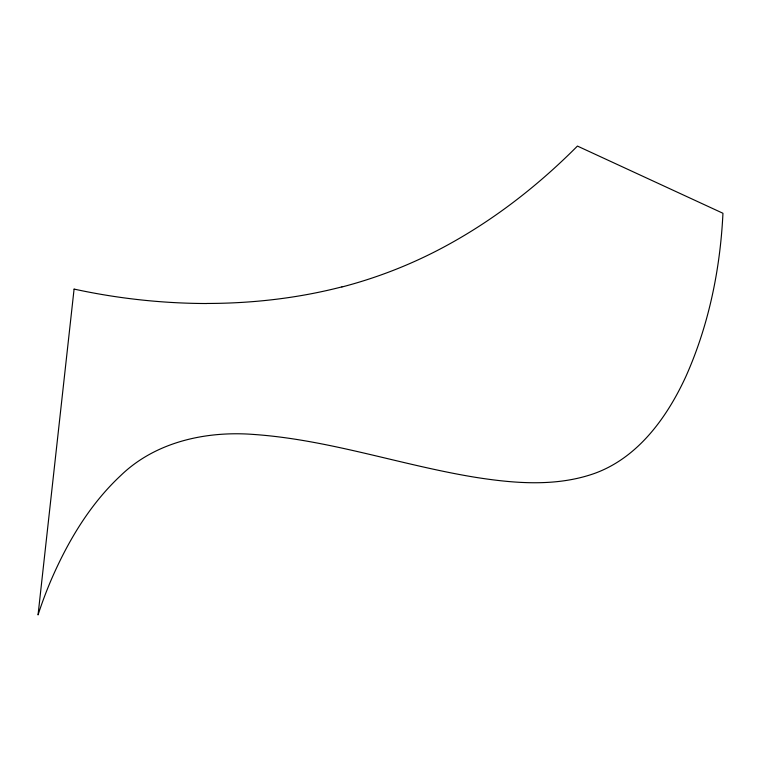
<?xml version="1.0" encoding="UTF-8"?>
<svg xmlns="http://www.w3.org/2000/svg" width="761" height="761" viewBox="0 0 761 761"><rect width="100%" height="100%" fill="white"/><g stroke="black" fill="none" stroke-linecap="round" stroke-linejoin="round"><path stroke-width="1.14" d="M74.074 289.17L38.05 614.926A416.743 416.743 0 0 1 51.196 579.863C67.853 541.423 89.788 504.429 120.628 475.644C155.653 441.608 206.573 430.736 254.022 434.474C329.561 439.772 401.542 465.342 475.986 477.404C515.14 483.52 556.519 486.869 594.579 473.409C638.213 457.599 667.169 417.199 685.87 376.514C708.786 325.213 720.258 269.251 722.95 213.27L577.428 146.074C539.454 184.267 496.657 217.884 449.475 243.986A461.556 461.556 0 0 1 341.908 286.992M341.879 286.878C297.827 298.245 252.281 303.42 206.821 303.458M206.821 303.525A631.782 631.782 0 0 1 74.093 289.085"/></g></svg>
